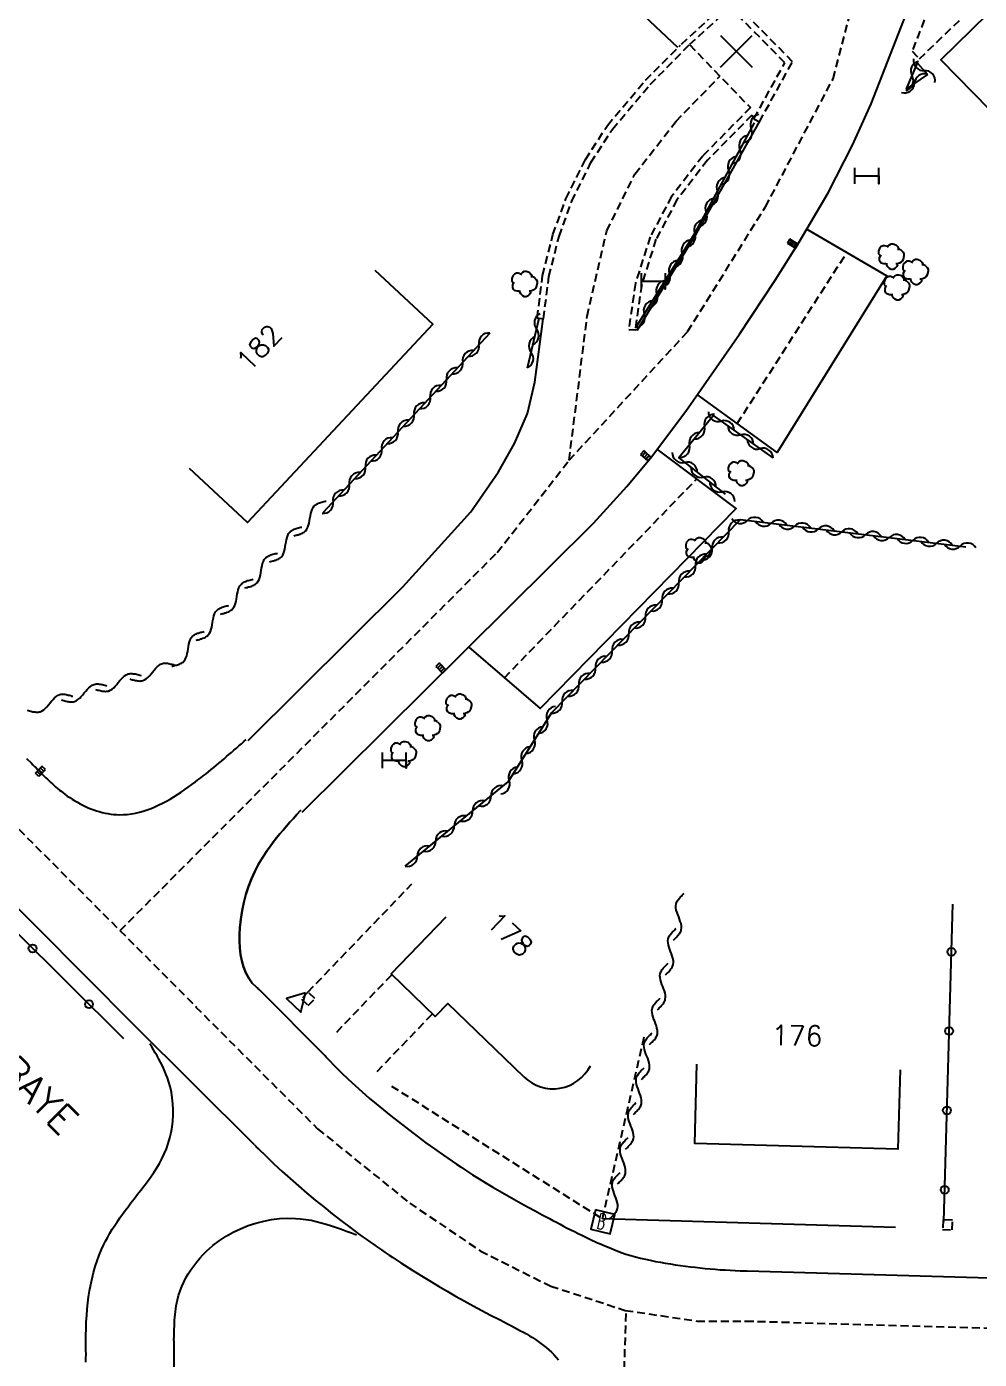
# Model space of a CAD drawing. Header units: millimetres. Extents: x 107999 to 109001, y 146999 to 148001.
# Drawn here: x 108225.8 to 108285.8, y 147384.5 to 147468.4 of the extents above; entities that cross this region are included whole.
import ezdxf
from ezdxf.enums import TextEntityAlignment as Align

# ---------------------------------------------------------------- set-up
doc = ezdxf.new("R2010")
doc.units = ezdxf.units.MM
doc.linetypes.add('DASHED', pattern=[0.75, 0.5, -0.25])
doc.layers.get('0').update_dxf_attribs({"linetype": 'CONTINUOUS'})
for name, color, linetype in [('W0001', 6, 'DASHED'), ('W0008', 7, 'CONTINUOUS'), ('W0100', 7, 'CONTINUOUS'), ('W0112', 1, 'DASHED'), ('W0300', 7, 'CONTINUOUS'), ('W0310', 3, 'CONTINUOUS'), ('W0322', 7, 'CONTINUOUS'), ('W0400', 7, 'CONTINUOUS'), ('W0471', 7, 'CONTINUOUS'), ('W0473', 7, 'CONTINUOUS'), ('W0989', 7, 'CONTINUOUS'), ('W0991', 7, 'CONTINUOUS'), ('W1474', 7, 'CONTINUOUS')]:
    doc.layers.add(name, color=color, linetype=linetype)
doc.styles.get("Standard").update_dxf_attribs({"font": 'romans.shx', "width": 0.85})

# ---------------------------------------------------------------- blocks, each defined once
blk = doc.blocks.new('t310o')
at = {"color": 0, "linetype": 'Continuous'}
for centre, start, end in [((-0.5, 0.375), 216.8699, 323.1304), ((0.5, -0.375), 36.8699, 143.1303)]:
    blk.add_arc(centre, 0.625, start, end, dxfattribs=at)
blk = doc.blocks.new('T400')
for p, q in [((-0.15, 0.3), (0.15, 0.3)), ((-0.15, -0.25), (-0.15, 0.3)), ((-0.15, 0.15), (0.15, 0.15)), ((-0.15, 0), (0.15, 0)), ((0.15, 0.3), (0.15, -0.25)), ((-0.15, -0.15), (0.15, -0.15)), ((-0.15, -0.25), (-0.15, -0.3)), ((-0.15, -0.3), (0.15, -0.3)), ((0.15, -0.3), (0.15, -0.25))]:
    blk.add_line(p, q)
blk = doc.blocks.new('T300')
for p, q in [((-0.8, 0.514), (-0.857, 0.343)), ((-0.857, 0.343), (-0.857, 0.171)), ((-0.857, 0.171), (-0.743, 0.057)), ((-0.686, 0.629), (-0.8, 0.514)), ((-0.8, -0.057), (-0.743, 0.057)), ((-0.743, 0.057), (-0.686, 0.114)), ((-0.571, 0.686), (-0.686, 0.629)), ((-0.457, 0.686), (-0.571, 0.686)), ((-0.286, 0.629), (-0.457, 0.686)), ((-0.286, 0.629), (-0.171, 0.743)), ((-0.229, 0.571), (-0.286, 0.629)), ((-0.171, 0.743), (-0.057, 0.8)), ((-0.057, 0.8), (0.057, 0.8)), ((0.057, 0.8), (0.229, 0.743)), ((0.229, 0.743), (0.343, 0.629)), ((0.343, 0.629), (0.4, 0.514)), ((0.457, 0.457), (0.343, 0.457)), ((0.4, 0.514), (0.4, 0.457)), ((0.571, 0.4), (0.457, 0.457)), ((0.571, 0.4), (0.686, 0.286)), ((0.686, 0.286), (0.743, 0.171)), ((0.743, 0.057), (0.686, -0.171)), ((0.743, 0.171), (0.743, 0.057)), ((-0.8, -0.171), (-0.8, -0.057)), ((-0.8, -0.229), (-0.8, -0.171)), ((-0.743, -0.343), (-0.8, -0.229)), ((-0.686, -0.4), (-0.743, -0.343)), ((-0.514, -0.457), (-0.686, -0.4)), ((-0.4, -0.457), (-0.514, -0.457)), ((-0.4, -0.457), (-0.343, -0.457)), ((-0.343, -0.457), (-0.343, -0.4)), ((-0.343, -0.514), (-0.343, -0.457)), ((-0.286, -0.629), (-0.343, -0.514)), ((-0.171, -0.743), (-0.286, -0.629)), ((-0.057, -0.8), (-0.171, -0.743)), ((0.057, -0.8), (-0.057, -0.8)), ((0.171, -0.743), (0.057, -0.8)), ((0.229, -0.686), (0.171, -0.743)), ((0.286, -0.457), (0.229, -0.457)), ((0.286, -0.629), (0.229, -0.686)), ((0.457, -0.4), (0.286, -0.457)), ((0.343, -0.514), (0.286, -0.629)), ((0.343, -0.514), (0.343, -0.457)), ((0.571, -0.343), (0.457, -0.4)), ((0.629, -0.286), (0.571, -0.343)), ((0.686, -0.171), (0.629, -0.286))]:
    blk.add_line(p, q)
blk = doc.blocks.new('t991o')
at = {"color": 0, "linetype": 'Continuous'}
for p, q in [((-1, 1), (1, -1)), ((-1, -1), (1, 1))]:
    blk.add_line(p, q, dxfattribs=at)
blk = doc.blocks.new('T1474')
at = {"color": 0, "linetype": 'Continuous', "flags": 128}
for points in [[(-0.75, -0.5), (-0.75, 0.5)], [(-0.75, 0), (0.75, 0)], [(0.75, 0), (0.749, -0.5), (0.75, 0.5)]]:
    blk.add_lwpolyline(points, dxfattribs=at)

msp = doc.modelspace()

# ---------------------------------------------------------------- linework, layer by layer
at = {"layer": 'W0001'}
for p, q in [((108270.566, 147443.441), (108277.476, 147454.22)), ((108255.897, 147427.434), (108268.011, 147439.958))]:
    msp.add_line(p, q, dxfattribs=at)
for points in [[(108231.679, 147411.518), (108255.438, 147435.32), (108259.972, 147441.132), (108267.438, 147449.227), (108272.337, 147457.079), (108276.604, 147465.156), (108278.537, 147472.514), (108281.024, 147476.122), (108287.05, 147490.563)], [(108259.972, 147441.132), (108261.107, 147450.2), (108262.342, 147455.576), (108264.108, 147459.14), (108266.706, 147462.472), (108269.473, 147465.317)], [(108207.102, 147425.812), (108214.086, 147424.266), (108220.562, 147421.438), (108225.297, 147417.891), (108236.492, 147406.688)], [(108236.436, 147406.719), (108244.123, 147399.031), (108249.928, 147394.344), (108254.373, 147391.344), (108258.811, 147389.125), (108263.506, 147387.594), (108268.03, 147386.922), (108271.1, 147386.922), (108366.365, 147384.172), (108424.123, 147382.516), (108457.256, 147379.547)]]:
    msp.add_lwpolyline(points, dxfattribs=at)
at = {"layer": 'W0001', "flags": 128}
msp.add_lwpolyline([(108262.85, 147362.906), (108263.561, 147387.594)], dxfattribs=at)
at = {"layer": 'W0008'}
for p, q in [((108263.932, 147449.357), (108263.932, 147449.357)), ((108264.273, 147449.341), (108264.273, 147449.341))]:
    msp.add_line(p, q, dxfattribs=at)
for points in [[(108266.818, 147467.123), (108262.617, 147471.088), (108265.43, 147474.327), (108259.071, 147480.746), (108256.277, 147483.995), (108254.898, 147486.59), (108253.942, 147489.355), (108253.441, 147492.413), (108253.639, 147495.427), (108255.405, 147498.926), (108257.13, 147500.714)], [(108243.155, 147418.975), (108258.764, 147434.438), (108261.497, 147437.17), (108263.603, 147439.482), (108265.159, 147441.352), (108267.318, 147444.219), (108270.695, 147449.069), (108272.951, 147452.466), (108274.494, 147454.899), (108276.283, 147457.971), (108277.834, 147460.962), (108278.996, 147463.575), (108283.298, 147474.615)], [(108263.932, 147449.357), (108264.273, 147449.341), (108268.009, 147455.446), (108271.965, 147462.447)], [(108274.953, 147455.688), (108279.998, 147452.751), (108273.088, 147441.62), (108268.044, 147445.262)], [(108239.749, 147423.473), (108249.499, 147433.148), (108253.774, 147437.876), (108255.517, 147440.39), (108256.535, 147442.186), (108257.348, 147444.068), (108257.819, 147446.038), (108258.325, 147450.042)], [(108253.65, 147429.362), (108258.144, 147425.507), (108270.5, 147438.081), (108265.522, 147441.834)], [(108225.781, 147422.344), (108226.086, 147422.047), (108226.086, 147422.047), (108226.188, 147421.953), (108226.289, 147421.844), (108226.391, 147421.75), (108226.492, 147421.641), (108226.594, 147421.547), (108226.695, 147421.438), (108226.797, 147421.344), (108226.898, 147421.234), (108227, 147421.141), (108227.102, 147421.047), (108227.203, 147420.938), (108227.312, 147420.844), (108227.414, 147420.75), (108227.523, 147420.656), (108227.633, 147420.547), (108227.742, 147420.453), (108227.852, 147420.359), (108227.969, 147420.281), (108228.086, 147420.188), (108228.203, 147420.094), (108228.203, 147420.094), (108228.352, 147419.984), (108228.508, 147419.891), (108228.664, 147419.781), (108228.828, 147419.688), (108228.992, 147419.594), (108229.156, 147419.5), (108229.32, 147419.406), (108229.492, 147419.328), (108229.664, 147419.25), (108229.844, 147419.188), (108230.016, 147419.109), (108230.188, 147419.062), (108230.367, 147419), (108230.547, 147418.953), (108230.727, 147418.906), (108230.906, 147418.875), (108231.086, 147418.844), (108231.266, 147418.828), (108231.445, 147418.812), (108231.625, 147418.797), (108231.883, 147418.812), (108232.133, 147418.828), (108232.391, 147418.859), (108232.641, 147418.906), (108232.891, 147418.969), (108233.141, 147419.031), (108233.383, 147419.109), (108233.633, 147419.203), (108233.875, 147419.312), (108234.117, 147419.422), (108234.359, 147419.531), (108234.594, 147419.656), (108234.828, 147419.797), (108235.062, 147419.938), (108235.297, 147420.078), (108235.523, 147420.234), (108235.75, 147420.391), (108235.977, 147420.547), (108236.195, 147420.703), (108236.414, 147420.859), (108236.414, 147420.859), (108236.586, 147421), (108236.758, 147421.125), (108236.922, 147421.25), (108237.094, 147421.391), (108237.258, 147421.516), (108237.422, 147421.656), (108237.586, 147421.781), (108237.75, 147421.922), (108237.906, 147422.062), (108238.07, 147422.188), (108238.227, 147422.328), (108238.383, 147422.469), (108238.539, 147422.594), (108238.695, 147422.734), (108238.852, 147422.875), (108239.008, 147423), (108239.164, 147423.141), (108239.32, 147423.281), (108239.477, 147423.422), (108239.625, 147423.547)], [(108240.461, 147407.781), (108240.445, 147407.797), (108240.422, 147407.812), (108240.406, 147407.828), (108240.383, 147407.844), (108240.367, 147407.859), (108240.344, 147407.875), (108240.328, 147407.891), (108240.305, 147407.906), (108240.289, 147407.922), (108240.273, 147407.938), (108240, 147408.203), (108239.781, 147408.516), (108239.594, 147408.859), (108239.453, 147409.219), (108239.344, 147409.609), (108239.266, 147410), (108239.219, 147410.422), (108239.203, 147410.844), (108239.203, 147411.266), (108239.219, 147411.688), (108239.281, 147412.234), (108239.359, 147412.766), (108239.469, 147413.281), (108239.609, 147413.781), (108239.773, 147414.281), (108239.961, 147414.766), (108240.172, 147415.234), (108240.406, 147415.688), (108240.664, 147416.125), (108240.945, 147416.547), (108240.945, 147416.547), (108241.133, 147416.812), (108241.328, 147417.078), (108241.523, 147417.344), (108241.734, 147417.594), (108241.945, 147417.844), (108242.156, 147418.094), (108242.375, 147418.344), (108242.594, 147418.578), (108242.82, 147418.828), (108243.039, 147419.078), (108243.039, 147419.078), (108243.039, 147419.078), (108242.82, 147418.828), (108242.594, 147418.578), (108242.375, 147418.344), (108242.156, 147418.094), (108241.945, 147417.844), (108241.734, 147417.594), (108241.523, 147417.344), (108241.328, 147417.078), (108241.133, 147416.812), (108240.945, 147416.547), (108240.945, 147416.547), (108240.664, 147416.125), (108240.406, 147415.688), (108240.172, 147415.234), (108239.961, 147414.766), (108239.773, 147414.281), (108239.609, 147413.781), (108239.469, 147413.281), (108239.359, 147412.766), (108239.281, 147412.234), (108239.219, 147411.688), (108239.203, 147411.266), (108239.203, 147410.844), (108239.219, 147410.422), (108239.266, 147410), (108239.344, 147409.609), (108239.453, 147409.219), (108239.594, 147408.859), (108239.781, 147408.516), (108240, 147408.203), (108240.273, 147407.938), (108240.289, 147407.922), (108240.305, 147407.906), (108240.328, 147407.891), (108240.344, 147407.875), (108240.367, 147407.859), (108240.383, 147407.844), (108240.406, 147407.828), (108240.422, 147407.812), (108240.445, 147407.797), (108240.461, 147407.781)], [(108223.367, 147414.781), (108232.531, 147405.594)], [(108240.467, 147407.781), (108244.553, 147403.656)], [(108240.147, 147398.016), (108232.53, 147405.594)], [(108229.514, 147384.328), (108229.522, 147384.578), (108229.53, 147384.844), (108229.522, 147385.094), (108229.522, 147385.344), (108229.522, 147385.609), (108229.522, 147385.844), (108229.522, 147386.109), (108229.53, 147386.359), (108229.537, 147386.625), (108229.545, 147386.875), (108229.576, 147387.281), (108229.6, 147387.672), (108229.647, 147388.063), (108229.694, 147388.453), (108229.756, 147388.828), (108229.826, 147389.219), (108229.912, 147389.609), (108230.006, 147389.984), (108230.115, 147390.359), (108230.233, 147390.719), (108230.365, 147391.078), (108230.514, 147391.438), (108230.631, 147391.703), (108230.764, 147391.953), (108230.897, 147392.203), (108231.037, 147392.453), (108231.186, 147392.703), (108231.342, 147392.938), (108231.506, 147393.188), (108231.67, 147393.422), (108231.834, 147393.656), (108232.006, 147393.891), (108232.178, 147394.125), (108232.358, 147394.359), (108232.569, 147394.625), (108232.78, 147394.906), (108232.99, 147395.172), (108233.201, 147395.438), (108233.405, 147395.719), (108233.608, 147396), (108233.795, 147396.281), (108233.983, 147396.563), (108234.155, 147396.844), (108234.311, 147397.141), (108234.459, 147397.453), (108234.592, 147397.766), (108234.709, 147398.109), (108234.811, 147398.453), (108234.889, 147398.797), (108234.951, 147399.156), (108234.998, 147399.516), (108235.022, 147399.891), (108235.022, 147400.25), (108235.006, 147400.609), (108234.967, 147400.984), (108234.912, 147401.328), (108234.834, 147401.688), (108234.733, 147402.031), (108234.662, 147402.234), (108234.584, 147402.438), (108234.498, 147402.641), (108234.412, 147402.844), (108234.319, 147403.031), (108234.217, 147403.234), (108234.115, 147403.422), (108234.006, 147403.625), (108233.897, 147403.812), (108233.787, 147404), (108233.67, 147404.188), (108233.561, 147404.375)], [(108244.553, 147403.656), (108244.576, 147403.641), (108244.592, 147403.609), (108244.615, 147403.594), (108244.631, 147403.563), (108244.655, 147403.547), (108244.678, 147403.516), (108244.701, 147403.5), (108244.717, 147403.484), (108244.74, 147403.453), (108244.764, 147403.438), (108244.78, 147403.406), (108244.803, 147403.391), (108245.217, 147402.969), (108245.631, 147402.563), (108246.053, 147402.156), (108246.483, 147401.75), (108246.928, 147401.359), (108247.373, 147400.969), (108247.819, 147400.594), (108248.272, 147400.219), (108248.733, 147399.844), (108249.194, 147399.484), (108249.662, 147399.125), (108250.131, 147398.766), (108250.405, 147398.563), (108250.67, 147398.359), (108250.944, 147398.156), (108251.217, 147397.953), (108251.49, 147397.766), (108251.772, 147397.563), (108252.045, 147397.375), (108252.319, 147397.172), (108252.6, 147396.984), (108252.881, 147396.797), (108253.162, 147396.609), (108253.444, 147396.422), (108253.873, 147396.141), (108254.303, 147395.875), (108254.733, 147395.609), (108255.17, 147395.344), (108255.608, 147395.094), (108256.045, 147394.844), (108256.49, 147394.594), (108256.936, 147394.344), (108257.381, 147394.094), (108257.826, 147393.859), (108258.28, 147393.609), (108258.725, 147393.375), (108258.951, 147393.25), (108259.178, 147393.141), (108259.405, 147393.016), (108259.623, 147392.906), (108259.85, 147392.781), (108260.076, 147392.672), (108260.311, 147392.563), (108260.537, 147392.438), (108260.764, 147392.328), (108260.99, 147392.219), (108261.225, 147392.109), (108261.451, 147392), (108261.6, 147391.938), (108261.748, 147391.859), (108261.889, 147391.797), (108262.037, 147391.734), (108262.186, 147391.672), (108262.334, 147391.609), (108262.483, 147391.547), (108262.639, 147391.484), (108262.787, 147391.422), (108262.936, 147391.359), (108263.092, 147391.297), (108263.24, 147391.25), (108263.545, 147391.141), (108263.85, 147391.047), (108264.155, 147390.969), (108264.467, 147390.891), (108264.772, 147390.813), (108265.084, 147390.75), (108265.405, 147390.672), (108265.717, 147390.625), (108266.03, 147390.563), (108266.35, 147390.516), (108266.662, 147390.469), (108266.983, 147390.422), (108267.295, 147390.375), (108267.608, 147390.344), (108267.92, 147390.313), (108268.233, 147390.266), (108268.545, 147390.234), (108268.858, 147390.219), (108269.17, 147390.188), (108269.483, 147390.156), (108269.803, 147390.141), (108270.115, 147390.125), (108270.428, 147390.109), (108270.74, 147390.094), (108270.78, 147390.094), (108270.819, 147390.094), (108270.85, 147390.094), (108270.889, 147390.094), (108270.928, 147390.094), (108270.967, 147390.078), (108271.006, 147390.078), (108271.045, 147390.078), (108271.076, 147390.078), (108271.115, 147390.078), (108271.155, 147390.078), (108271.194, 147390.078)], [(108240.147, 147398.016), (108240.162, 147398), (108240.186, 147397.969), (108240.201, 147397.953), (108240.225, 147397.938), (108240.24, 147397.922), (108240.264, 147397.891), (108240.28, 147397.875), (108240.303, 147397.859), (108240.319, 147397.844), (108240.342, 147397.813), (108240.358, 147397.797), (108240.381, 147397.781), (108240.873, 147397.297), (108241.373, 147396.828), (108241.881, 147396.344), (108242.397, 147395.891), (108242.912, 147395.438), (108243.436, 147394.984), (108243.967, 147394.531), (108244.506, 147394.109), (108245.045, 147393.672), (108245.592, 147393.25), (108246.147, 147392.828), (108246.701, 147392.422), (108246.936, 147392.25), (108247.178, 147392.078), (108247.412, 147391.906), (108247.655, 147391.734), (108247.897, 147391.578), (108248.139, 147391.406), (108248.381, 147391.25), (108248.623, 147391.078), (108248.865, 147390.922), (108249.108, 147390.75), (108249.358, 147390.594), (108249.6, 147390.438), (108250.131, 147390.109), (108250.662, 147389.766), (108251.194, 147389.453), (108251.733, 147389.125), (108252.28, 147388.813), (108252.819, 147388.5), (108253.365, 147388.203), (108253.92, 147387.891), (108254.467, 147387.594), (108255.022, 147387.297), (108255.584, 147387.016), (108256.139, 147386.719), (108256.334, 147386.625), (108256.522, 147386.516), (108256.717, 147386.422), (108256.905, 147386.313), (108257.1, 147386.219), (108257.287, 147386.109), (108257.475, 147386), (108257.655, 147385.891), (108257.842, 147385.766), (108258.022, 147385.641), (108258.194, 147385.516), (108258.365, 147385.391), (108258.53, 147385.25), (108258.694, 147385.109), (108258.85, 147384.969), (108259.006, 147384.813), (108259.147, 147384.656), (108259.295, 147384.484)], [(108235.069, 147385.703), (108235.069, 147385.734), (108235.069, 147385.75), (108235.069, 147385.781), (108235.076, 147385.813), (108235.069, 147385.828), (108235.069, 147385.859), (108235.076, 147385.891), (108235.076, 147385.906), (108235.076, 147385.938), (108235.076, 147385.969), (108235.076, 147385.984), (108235.076, 147386.016), (108235.092, 147386.219), (108235.092, 147386.406), (108235.1, 147386.594), (108235.108, 147386.781), (108235.115, 147386.969), (108235.131, 147387.156), (108235.147, 147387.344), (108235.162, 147387.516), (108235.194, 147387.703), (108235.217, 147387.891), (108235.256, 147388.078), (108235.287, 147388.25), (108235.365, 147388.531), (108235.459, 147388.828), (108235.569, 147389.094), (108235.686, 147389.375), (108235.826, 147389.641), (108235.975, 147389.906), (108236.139, 147390.156), (108236.319, 147390.406), (108236.506, 147390.656), (108236.701, 147390.891), (108236.912, 147391.109), (108237.131, 147391.328), (108237.514, 147391.672), (108237.928, 147391.984), (108238.358, 147392.266), (108238.803, 147392.516), (108239.272, 147392.734), (108239.748, 147392.938), (108240.233, 147393.094), (108240.725, 147393.219), (108241.225, 147393.313), (108241.725, 147393.375), (108242.225, 147393.406), (108242.725, 147393.391), (108243.053, 147393.359), (108243.381, 147393.313), (108243.709, 147393.266), (108244.03, 147393.188), (108244.35, 147393.109), (108244.67, 147393.016), (108244.99, 147392.922), (108245.303, 147392.813), (108245.623, 147392.703), (108245.936, 147392.578), (108246.256, 147392.469), (108246.569, 147392.344)], [(108280.53, 147392.813), (108262.076, 147393.359)], [(108271.194, 147390.078), (108366.459, 147387.328), (108416.561, 147385.891)], [(108235.069, 147385.703), (108235.037, 147378.906)]]:
    msp.add_lwpolyline(points, dxfattribs=at)
at = {"layer": 'W0100'}
for points in [[(108298.543, 147474.184), (108295.045, 147477.756), (108283.388, 147466.341), (108295.605, 147453.881), (108299.175, 147457.382)], [(108247.733, 147453.108), (108251.387, 147449.695), (108239.714, 147437.201), (108236.06, 147440.614)], [(108257.123, 147402.297), (108252.319, 147406.922), (108251.53, 147406.094), (108248.748, 147408.781), (108252.217, 147412.375)], [(108280.826, 147402.75), (108280.686, 147397.75), (108267.881, 147398.109), (108268.022, 147403.109)]]:
    msp.add_lwpolyline(points, dxfattribs=at)
msp.add_arc((108258.961, 147404.172), 2.624, 225.6031, 333.4349, dxfattribs=at)
at = {"layer": 'W0112'}
for p, q in [((108271.483, 147462.857), (108271.615, 147462.639)), ((108271.615, 147462.639), (108271.965, 147462.446)), ((108257.957, 147450.089), (108258.354, 147450.038))]:
    msp.add_line(p, q, dxfattribs=at)
for points in [[(108289.229, 147473.321), (108287.075, 147475.524), (108283.713, 147472.348), (108281.581, 147466.896), (108282.04, 147466.403), (108289.229, 147473.321)], [(108271.965, 147462.446), (108274.051, 147466.227), (108270.146, 147470.188), (108266.988, 147467.266)], [(108271.615, 147462.639), (108273.557, 147466.159), (108270.133, 147469.631), (108267.556, 147467.302)], [(108257.957, 147450.089), (108258.302, 147452.769), (108258.95, 147455.346), (108259.77, 147457.599), (108260.999, 147460.071), (108262.381, 147462.215), (108264.781, 147465.063), (108266.988, 147467.266)], [(108258.354, 147450.038), (108258.696, 147452.694), (108259.333, 147455.229), (108260.138, 147457.441), (108261.347, 147459.873), (108262.703, 147461.977), (108265.077, 147464.793), (108267.556, 147467.302), (108271.39, 147463.332), (108268.385, 147460.287), (108266.43, 147457.74), (108265.072, 147455.198), (108264.15, 147452.278), (108263.724, 147449.367), (108264.126, 147449.348)], [(108271.483, 147462.857), (108268.687, 147460.024), (108266.767, 147457.523), (108265.442, 147455.042), (108264.541, 147452.188), (108264.126, 147449.348)], [(108243.514, 147407.641), (108250.061, 147414.453)], [(108245.326, 147405.125), (108248.795, 147408.734)], [(108243.951, 147407.234), (108243.514, 147407.641), (108243.1, 147407.203), (108243.537, 147406.797), (108243.951, 147407.234)], [(108247.873, 147402.641), (108251.358, 147406.266)], [(108248.78, 147401.719), (108262.076, 147393.359), (108264.694, 147404.812)], [(108284.131, 147393.266), (108283.53, 147393.297), (108283.506, 147392.688), (108284.108, 147392.672), (108284.131, 147393.266)]]:
    msp.add_lwpolyline(points, dxfattribs=at)
at = {"layer": 'W0310'}
for p, q in [((108257.339, 147446.956), (108258.086, 147450.072)), ((108254.967, 147449.142), (108244.446, 147437.817))]:
    msp.add_line(p, q, dxfattribs=at)
for points in [[(108282.558, 147465.427), (108281.226, 147464.516), (108281.926, 147466.128), (108282.558, 147465.427)], [(108264.174, 147449.479), (108267.907, 147455.441), (108271.644, 147462.379)], [(108272.82, 147441.281), (108269.067, 147443.943), (108266.893, 147441.281), (108269.796, 147438.999)], [(108242.617, 147436.375), (108242.688, 147436.391), (108242.766, 147436.406), (108242.836, 147436.438), (108242.906, 147436.438), (108242.977, 147436.469), (108243.039, 147436.484), (108243.109, 147436.516), (108243.164, 147436.547), (108243.227, 147436.578), (108243.281, 147436.609), (108243.328, 147436.641), (108243.375, 147436.688), (108243.453, 147436.781), (108243.508, 147436.906), (108243.555, 147437.031), (108243.594, 147437.172), (108243.617, 147437.312), (108243.641, 147437.469), (108243.672, 147437.625), (108243.695, 147437.766), (108243.734, 147437.906), (108243.781, 147438.031), (108243.836, 147438.156), (108243.914, 147438.25), (108243.961, 147438.297), (108244.008, 147438.328), (108244.062, 147438.359), (108244.125, 147438.391), (108244.18, 147438.422), (108244.25, 147438.453), (108244.312, 147438.469), (108244.383, 147438.5), (108244.453, 147438.516), (108244.523, 147438.531), (108244.602, 147438.547), (108244.672, 147438.562)], [(108249.629, 147415.567), (108256.139, 147420.878), (108258.876, 147425.248), (108270.768, 147437.398), (108284.97, 147435.682)], [(108241.086, 147434.734), (108241.156, 147434.75), (108241.234, 147434.766), (108241.305, 147434.797), (108241.375, 147434.797), (108241.445, 147434.828), (108241.508, 147434.844), (108241.578, 147434.875), (108241.641, 147434.906), (108241.695, 147434.938), (108241.75, 147434.969), (108241.797, 147435), (108241.844, 147435.047), (108241.922, 147435.156), (108241.977, 147435.266), (108242.023, 147435.391), (108242.055, 147435.531), (108242.086, 147435.672), (108242.109, 147435.828), (108242.133, 147435.984), (108242.164, 147436.125), (108242.195, 147436.266), (108242.242, 147436.391), (108242.297, 147436.516), (108242.375, 147436.609), (108242.422, 147436.656), (108242.469, 147436.688), (108242.523, 147436.719), (108242.578, 147436.75), (108242.641, 147436.781), (108242.711, 147436.812), (108242.773, 147436.828), (108242.844, 147436.859), (108242.914, 147436.875), (108242.984, 147436.891), (108243.062, 147436.906), (108243.133, 147436.922)], [(108239.547, 147433.094), (108239.617, 147433.109), (108239.695, 147433.125), (108239.766, 147433.156), (108239.836, 147433.156), (108239.906, 147433.188), (108239.969, 147433.203), (108240.039, 147433.234), (108240.102, 147433.266), (108240.156, 147433.297), (108240.211, 147433.328), (108240.258, 147433.359), (108240.305, 147433.406), (108240.383, 147433.516), (108240.438, 147433.625), (108240.484, 147433.75), (108240.516, 147433.891), (108240.547, 147434.031), (108240.57, 147434.188), (108240.594, 147434.344), (108240.625, 147434.484), (108240.656, 147434.625), (108240.703, 147434.75), (108240.758, 147434.875), (108240.836, 147434.969), (108240.883, 147435.016), (108240.93, 147435.047), (108240.984, 147435.078), (108241.039, 147435.109), (108241.102, 147435.141), (108241.172, 147435.172), (108241.234, 147435.188), (108241.305, 147435.219), (108241.375, 147435.234), (108241.445, 147435.25), (108241.523, 147435.266), (108241.594, 147435.281)], [(108238.008, 147431.438), (108238.086, 147431.453), (108238.148, 147431.469), (108238.227, 147431.484), (108238.297, 147431.516), (108238.367, 147431.531), (108238.43, 147431.562), (108238.5, 147431.578), (108238.555, 147431.609), (108238.617, 147431.641), (108238.672, 147431.688), (108238.719, 147431.719), (108238.766, 147431.766), (108238.844, 147431.875), (108238.906, 147431.984), (108238.945, 147432.109), (108238.984, 147432.25), (108239.008, 147432.391), (108239.039, 147432.547), (108239.062, 147432.688), (108239.094, 147432.844), (108239.117, 147432.969), (108239.164, 147433.094), (108239.219, 147433.219), (108239.297, 147433.312), (108239.344, 147433.359), (108239.391, 147433.391), (108239.445, 147433.438), (108239.508, 147433.469), (108239.57, 147433.5), (108239.633, 147433.516), (108239.703, 147433.547), (108239.773, 147433.562), (108239.844, 147433.578), (108239.914, 147433.609), (108239.992, 147433.625), (108240.062, 147433.641)], [(108236.477, 147429.797), (108236.555, 147429.812), (108236.617, 147429.828), (108236.695, 147429.844), (108236.766, 147429.875), (108236.836, 147429.891), (108236.898, 147429.922), (108236.969, 147429.938), (108237.031, 147429.969), (108237.086, 147430), (108237.141, 147430.047), (108237.188, 147430.078), (108237.234, 147430.125), (108237.312, 147430.234), (108237.375, 147430.344), (108237.414, 147430.484), (108237.453, 147430.609), (108237.477, 147430.766), (108237.5, 147430.906), (108237.523, 147431.047), (108237.562, 147431.203), (108237.586, 147431.328), (108237.633, 147431.453), (108237.688, 147431.578), (108237.766, 147431.672), (108237.812, 147431.719), (108237.859, 147431.75), (108237.914, 147431.781), (108237.977, 147431.812), (108238.031, 147431.844), (108238.102, 147431.875), (108238.164, 147431.891), (108238.234, 147431.922), (108238.305, 147431.938), (108238.375, 147431.953), (108238.453, 147431.969), (108238.523, 147431.984)], [(108234.938, 147428.156), (108235.008, 147428.172), (108235.086, 147428.188), (108235.156, 147428.219), (108235.227, 147428.219), (108235.297, 147428.25), (108235.359, 147428.266), (108235.43, 147428.297), (108235.492, 147428.328), (108235.547, 147428.359), (108235.602, 147428.391), (108235.648, 147428.422), (108235.695, 147428.469), (108235.773, 147428.578), (108235.828, 147428.688), (108235.875, 147428.812), (108235.906, 147428.953), (108235.938, 147429.094), (108235.961, 147429.25), (108235.984, 147429.406), (108236.016, 147429.547), (108236.047, 147429.688), (108236.094, 147429.812), (108236.148, 147429.938), (108236.227, 147430.031), (108236.273, 147430.078), (108236.32, 147430.109), (108236.375, 147430.141), (108236.43, 147430.172), (108236.492, 147430.203), (108236.562, 147430.234), (108236.625, 147430.25), (108236.695, 147430.281), (108236.766, 147430.297), (108236.836, 147430.312), (108236.914, 147430.328), (108236.984, 147430.344)], [(108232.289, 147427.359), (108232.359, 147427.328), (108232.438, 147427.312), (108232.5, 147427.297), (108232.578, 147427.281), (108232.641, 147427.266), (108232.711, 147427.25), (108232.781, 147427.234), (108232.852, 147427.234), (108232.914, 147427.219), (108232.977, 147427.234), (108233.039, 147427.234), (108233.102, 147427.25), (108233.219, 147427.297), (108233.328, 147427.375), (108233.43, 147427.453), (108233.531, 147427.562), (108233.625, 147427.672), (108233.719, 147427.781), (108233.82, 147427.906), (108233.914, 147428.016), (108234.016, 147428.125), (108234.117, 147428.203), (108234.227, 147428.281), (108234.344, 147428.328), (108234.406, 147428.344), (108234.469, 147428.344), (108234.531, 147428.359), (108234.594, 147428.344), (108234.664, 147428.344), (108234.734, 147428.328), (108234.805, 147428.312), (108234.875, 147428.297), (108234.945, 147428.281), (108235.016, 147428.266), (108235.086, 147428.234), (108235.156, 147428.219)], [(108230.133, 147426.703), (108230.203, 147426.672), (108230.281, 147426.656), (108230.344, 147426.641), (108230.422, 147426.625), (108230.484, 147426.609), (108230.555, 147426.594), (108230.625, 147426.578), (108230.695, 147426.578), (108230.758, 147426.562), (108230.82, 147426.578), (108230.883, 147426.578), (108230.945, 147426.594), (108231.062, 147426.641), (108231.172, 147426.719), (108231.273, 147426.797), (108231.375, 147426.906), (108231.469, 147427.016), (108231.562, 147427.125), (108231.664, 147427.25), (108231.758, 147427.359), (108231.859, 147427.453), (108231.961, 147427.547), (108232.07, 147427.625), (108232.188, 147427.672), (108232.25, 147427.688), (108232.312, 147427.703), (108232.375, 147427.703), (108232.438, 147427.703), (108232.508, 147427.688), (108232.578, 147427.688), (108232.648, 147427.672), (108232.711, 147427.656), (108232.789, 147427.641), (108232.859, 147427.625), (108232.93, 147427.594), (108233, 147427.578)], [(108225.828, 147425.391), (108225.898, 147425.375), (108225.977, 147425.359), (108226.047, 147425.328), (108226.117, 147425.312), (108226.18, 147425.297), (108226.25, 147425.281), (108226.32, 147425.281), (108226.391, 147425.266), (108226.453, 147425.266), (108226.516, 147425.266), (108226.578, 147425.281), (108226.641, 147425.297), (108226.758, 147425.344), (108226.867, 147425.422), (108226.969, 147425.516), (108227.07, 147425.609), (108227.164, 147425.719), (108227.266, 147425.844), (108227.359, 147425.953), (108227.453, 147426.062), (108227.555, 147426.172), (108227.656, 147426.25), (108227.766, 147426.328), (108227.883, 147426.375), (108227.945, 147426.391), (108228.008, 147426.391), (108228.07, 147426.406), (108228.133, 147426.391), (108228.203, 147426.391), (108228.273, 147426.375), (108228.344, 147426.359), (108228.406, 147426.344), (108228.484, 147426.328), (108228.555, 147426.312), (108228.625, 147426.281), (108228.695, 147426.266)], [(108227.977, 147426.047), (108228.047, 147426.016), (108228.125, 147426), (108228.195, 147425.984), (108228.258, 147425.953), (108228.336, 147425.938), (108228.406, 147425.938), (108228.477, 147425.922), (108228.539, 147425.906), (108228.609, 147425.906), (108228.672, 147425.922), (108228.734, 147425.922), (108228.797, 147425.938), (108228.914, 147425.984), (108229.023, 147426.062), (108229.133, 147426.156), (108229.227, 147426.25), (108229.328, 147426.359), (108229.422, 147426.484), (108229.516, 147426.594), (108229.609, 147426.703), (108229.711, 147426.797), (108229.812, 147426.891), (108229.922, 147426.969), (108230.039, 147427.016), (108230.102, 147427.031), (108230.164, 147427.047), (108230.227, 147427.047), (108230.289, 147427.047), (108230.359, 147427.031), (108230.43, 147427.031), (108230.5, 147427.016), (108230.562, 147427), (108230.641, 147426.984), (108230.711, 147426.969), (108230.781, 147426.938), (108230.852, 147426.922)], [(108266.537, 147410.906), (108266.592, 147410.953), (108266.647, 147411.016), (108266.701, 147411.062), (108266.756, 147411.125), (108266.803, 147411.172), (108266.85, 147411.219), (108266.889, 147411.281), (108266.936, 147411.328), (108266.967, 147411.391), (108266.998, 147411.438), (108267.022, 147411.5), (108267.037, 147411.562), (108267.053, 147411.688), (108267.045, 147411.812), (108267.022, 147411.953), (108266.975, 147412.094), (108266.928, 147412.234), (108266.873, 147412.375), (108266.819, 147412.516), (108266.772, 147412.656), (108266.725, 147412.797), (108266.701, 147412.938), (108266.694, 147413.062), (108266.709, 147413.188), (108266.725, 147413.25), (108266.748, 147413.312), (108266.78, 147413.359), (108266.811, 147413.422), (108266.858, 147413.469), (108266.897, 147413.531), (108266.944, 147413.578), (108266.99, 147413.641), (108267.045, 147413.688), (108267.1, 147413.734), (108267.155, 147413.797), (108267.209, 147413.844)], [(108266.037, 147408.719), (108266.092, 147408.766), (108266.147, 147408.828), (108266.201, 147408.875), (108266.248, 147408.922), (108266.295, 147408.984), (108266.342, 147409.031), (108266.389, 147409.094), (108266.428, 147409.141), (108266.459, 147409.203), (108266.49, 147409.25), (108266.514, 147409.312), (108266.53, 147409.375), (108266.545, 147409.5), (108266.537, 147409.625), (108266.514, 147409.766), (108266.467, 147409.906), (108266.42, 147410.047), (108266.365, 147410.188), (108266.319, 147410.328), (108266.264, 147410.453), (108266.225, 147410.594), (108266.201, 147410.734), (108266.194, 147410.859), (108266.209, 147410.984), (108266.225, 147411.047), (108266.248, 147411.109), (108266.28, 147411.156), (108266.311, 147411.219), (108266.358, 147411.266), (108266.397, 147411.328), (108266.444, 147411.375), (108266.49, 147411.438), (108266.545, 147411.484), (108266.6, 147411.531), (108266.655, 147411.594), (108266.709, 147411.641)], [(108265.537, 147406.531), (108265.592, 147406.578), (108265.647, 147406.641), (108265.701, 147406.688), (108265.748, 147406.734), (108265.795, 147406.797), (108265.842, 147406.844), (108265.889, 147406.906), (108265.928, 147406.953), (108265.959, 147407.016), (108265.99, 147407.062), (108266.014, 147407.125), (108266.03, 147407.188), (108266.045, 147407.312), (108266.037, 147407.438), (108266.014, 147407.578), (108265.975, 147407.719), (108265.92, 147407.859), (108265.865, 147407.984), (108265.819, 147408.125), (108265.764, 147408.266), (108265.725, 147408.406), (108265.701, 147408.547), (108265.694, 147408.672), (108265.709, 147408.797), (108265.725, 147408.859), (108265.748, 147408.922), (108265.78, 147408.969), (108265.811, 147409.031), (108265.85, 147409.078), (108265.897, 147409.141), (108265.944, 147409.188), (108265.99, 147409.25), (108266.037, 147409.297), (108266.092, 147409.344), (108266.147, 147409.406), (108266.201, 147409.453)], [(108265.03, 147404.328), (108265.084, 147404.375), (108265.139, 147404.438), (108265.194, 147404.484), (108265.248, 147404.547), (108265.295, 147404.594), (108265.342, 147404.641), (108265.389, 147404.703), (108265.428, 147404.75), (108265.459, 147404.812), (108265.49, 147404.859), (108265.514, 147404.922), (108265.53, 147404.984), (108265.537, 147405.109), (108265.537, 147405.234), (108265.506, 147405.375), (108265.467, 147405.516), (108265.42, 147405.656), (108265.365, 147405.797), (108265.311, 147405.922), (108265.264, 147406.062), (108265.225, 147406.203), (108265.194, 147406.344), (108265.186, 147406.469), (108265.201, 147406.594), (108265.217, 147406.656), (108265.24, 147406.719), (108265.272, 147406.766), (108265.303, 147406.828), (108265.342, 147406.875), (108265.389, 147406.938), (108265.436, 147406.984), (108265.483, 147407.047), (108265.537, 147407.094), (108265.592, 147407.141), (108265.647, 147407.203), (108265.701, 147407.25)], [(108264.53, 147402.141), (108264.584, 147402.188), (108264.639, 147402.25), (108264.694, 147402.297), (108264.748, 147402.359), (108264.795, 147402.406), (108264.842, 147402.453), (108264.889, 147402.516), (108264.928, 147402.563), (108264.959, 147402.625), (108264.99, 147402.672), (108265.014, 147402.734), (108265.03, 147402.797), (108265.037, 147402.922), (108265.037, 147403.047), (108265.006, 147403.188), (108264.967, 147403.328), (108264.92, 147403.469), (108264.865, 147403.609), (108264.811, 147403.734), (108264.764, 147403.875), (108264.725, 147404.016), (108264.694, 147404.156), (108264.686, 147404.281), (108264.701, 147404.406), (108264.717, 147404.469), (108264.74, 147404.531), (108264.772, 147404.578), (108264.803, 147404.641), (108264.842, 147404.688), (108264.889, 147404.75), (108264.936, 147404.797), (108264.983, 147404.859), (108265.037, 147404.906), (108265.092, 147404.953), (108265.147, 147405.016), (108265.201, 147405.062)], [(108264.03, 147399.938), (108264.084, 147399.984), (108264.139, 147400.047), (108264.194, 147400.094), (108264.24, 147400.141), (108264.287, 147400.203), (108264.334, 147400.25), (108264.381, 147400.313), (108264.42, 147400.359), (108264.451, 147400.422), (108264.483, 147400.469), (108264.506, 147400.531), (108264.522, 147400.594), (108264.53, 147400.719), (108264.53, 147400.844), (108264.506, 147400.984), (108264.467, 147401.125), (108264.412, 147401.266), (108264.358, 147401.406), (108264.311, 147401.547), (108264.256, 147401.688), (108264.217, 147401.828), (108264.194, 147401.969), (108264.186, 147402.094), (108264.201, 147402.219), (108264.217, 147402.281), (108264.24, 147402.344), (108264.272, 147402.391), (108264.311, 147402.453), (108264.35, 147402.5), (108264.389, 147402.563), (108264.436, 147402.609), (108264.483, 147402.672), (108264.537, 147402.719), (108264.592, 147402.766), (108264.647, 147402.828), (108264.701, 147402.875)], [(108263.53, 147397.75), (108263.584, 147397.797), (108263.639, 147397.859), (108263.694, 147397.906), (108263.74, 147397.953), (108263.787, 147398.016), (108263.834, 147398.063), (108263.881, 147398.125), (108263.92, 147398.172), (108263.951, 147398.234), (108263.983, 147398.281), (108264.006, 147398.344), (108264.022, 147398.406), (108264.037, 147398.531), (108264.03, 147398.656), (108264.006, 147398.797), (108263.967, 147398.938), (108263.912, 147399.078), (108263.865, 147399.203), (108263.811, 147399.344), (108263.756, 147399.484), (108263.717, 147399.625), (108263.694, 147399.766), (108263.686, 147399.891), (108263.701, 147400.016), (108263.717, 147400.078), (108263.74, 147400.141), (108263.772, 147400.188), (108263.803, 147400.25), (108263.842, 147400.297), (108263.889, 147400.359), (108263.936, 147400.406), (108263.983, 147400.469), (108264.03, 147400.516), (108264.084, 147400.563), (108264.139, 147400.625), (108264.194, 147400.672)], [(108263.022, 147395.563), (108263.076, 147395.609), (108263.131, 147395.672), (108263.186, 147395.719), (108263.24, 147395.781), (108263.287, 147395.828), (108263.334, 147395.875), (108263.381, 147395.938), (108263.42, 147395.984), (108263.451, 147396.047), (108263.483, 147396.094), (108263.506, 147396.156), (108263.522, 147396.219), (108263.53, 147396.344), (108263.53, 147396.469), (108263.498, 147396.609), (108263.459, 147396.75), (108263.412, 147396.891), (108263.358, 147397.031), (108263.303, 147397.156), (108263.256, 147397.297), (108263.217, 147397.438), (108263.186, 147397.578), (108263.178, 147397.703), (108263.194, 147397.828), (108263.209, 147397.891), (108263.233, 147397.953), (108263.264, 147398), (108263.295, 147398.063), (108263.334, 147398.109), (108263.381, 147398.172), (108263.428, 147398.219), (108263.475, 147398.281), (108263.53, 147398.328), (108263.584, 147398.375), (108263.639, 147398.438), (108263.694, 147398.484)], [(108262.522, 147393.359), (108262.576, 147393.406), (108262.631, 147393.469), (108262.686, 147393.516), (108262.74, 147393.578), (108262.787, 147393.625), (108262.834, 147393.672), (108262.881, 147393.734), (108262.92, 147393.781), (108262.951, 147393.844), (108262.983, 147393.891), (108263.006, 147393.953), (108263.022, 147394.016), (108263.03, 147394.141), (108263.03, 147394.266), (108262.998, 147394.406), (108262.959, 147394.547), (108262.912, 147394.688), (108262.858, 147394.828), (108262.803, 147394.953), (108262.756, 147395.094), (108262.717, 147395.234), (108262.686, 147395.375), (108262.678, 147395.5), (108262.694, 147395.625), (108262.709, 147395.688), (108262.733, 147395.75), (108262.764, 147395.797), (108262.795, 147395.859), (108262.834, 147395.906), (108262.881, 147395.969), (108262.928, 147396.016), (108262.975, 147396.078), (108263.03, 147396.125), (108263.084, 147396.172), (108263.139, 147396.234), (108263.194, 147396.281)]]:
    msp.add_lwpolyline(points, dxfattribs=at)
at = {"layer": 'W0322'}
for points in [[(108221.516, 147415), (108231.898, 147404.719)], [(108283.576, 147393.188), (108284.139, 147413.172)]]:
    msp.add_lwpolyline(points, dxfattribs=at)
for centre in [(108226.164, 147410.391), (108284.055, 147410.172), (108229.719, 147406.875), (108283.914, 147405.188), (108283.773, 147400.188), (108283.633, 147395.188)]:
    msp.add_circle(centre, 0.25, dxfattribs=at)
at = {"layer": 'W0471'}
msp.add_lwpolyline([(108261.623, 147393.922), (108261.342, 147392.703), (108262.561, 147392.422), (108262.842, 147393.641), (108261.623, 147393.922)], dxfattribs=at)
at = {"layer": 'W0473'}
msp.add_lwpolyline([(108243.365, 147407.594), (108242.162, 147407.234), (108243.069, 147406.375), (108243.365, 147407.594)], dxfattribs=at)

# ---------------------------------------------------------------- block references
at = {"layer": 'W0300'}
for p in [(108280.323, 147453.95), (108281.848, 147452.982), (108257.215, 147452.228), (108280.677, 147452.012), (108270.856, 147440.318), (108268.171, 147435.458), (108253.069, 147425.621), (108251.111, 147424.255), (108249.589, 147422.628)]:
    msp.add_blockref('T300', p, dxfattribs=at)
at = {"layer": 'W0310'}
for p, rotation in [((108282.347, 147465.661), 312.0369101689424), ((108281.579, 147465.329), 66.52751918295046), ((108281.733, 147464.862), 214.3694624051425), ((108271.447, 147462.014), 61.69190767960828), ((108270.736, 147460.693), 61.69190767960828), ((108270.025, 147459.373), 61.69190767960828), ((108269.313, 147458.052), 61.69190767960828), ((108268.602, 147456.731), 61.69190767960828), ((108267.889, 147455.412), 57.94803748880891), ((108267.093, 147454.141), 57.94803748880891), ((108266.297, 147452.869), 57.94803748880891), ((108265.501, 147451.598), 57.94803748880891), ((108264.705, 147450.327), 57.94803748880891), ((108257.922, 147449.387), 76.5189093750286), ((108254.286, 147448.409), 227.1078015266503), ((108257.572, 147447.928), 76.5189093750286), ((108253.265, 147447.31), 227.1078015266503), ((108252.245, 147446.211), 227.1078015266503), ((108251.224, 147445.113), 227.1078015266503), ((108250.203, 147444.014), 227.1078015266503), ((108268.498, 147443.247), 230.7621231527768), ((108269.557, 147443.595), 144.6519195023506), ((108249.182, 147442.915), 227.1078015266503), ((108270.781, 147442.727), 144.6519195023506), ((108248.161, 147441.816), 227.1078015266503), ((108267.55, 147442.085), 230.7621231527768), ((108272.004, 147441.86), 144.6519195023506), ((108247.14, 147440.717), 227.1078015266503), ((108267.256, 147440.996), 321.8297961714597), ((108246.119, 147439.618), 227.1078015266503), ((108268.435, 147440.069), 321.8297961714597), ((108269.615, 147439.142), 321.8297961714597), ((108245.098, 147438.519), 227.1078015266503), ((108270.027, 147436.641), 45.61466431478227), ((108271.206, 147437.345), 353.110507989519), ((108272.695, 147437.165), 353.110507989519), ((108274.184, 147436.985), 353.110507989519), ((108275.673, 147436.805), 353.110507989519), ((108268.978, 147435.569), 45.61466431478227), ((108277.162, 147436.625), 353.110507989519), ((108278.651, 147436.445), 353.110507989519), ((108280.141, 147436.266), 353.110507989519), ((108281.63, 147436.086), 353.110507989519), ((108283.119, 147435.906), 353.110507989519), ((108284.608, 147435.726), 353.110507989519), ((108267.929, 147434.497), 45.61466431478227), ((108266.879, 147433.425), 45.61466431478227), ((108265.83, 147432.353), 45.61466431478227), ((108264.781, 147431.281), 45.61466431478227), ((108263.732, 147430.209), 45.61466431478227), ((108262.683, 147429.137), 45.61466431478227), ((108261.633, 147428.065), 45.61466431478227), ((108260.584, 147426.993), 45.61466431478227), ((108259.535, 147425.921), 45.61466431478227), ((108258.58, 147424.775), 57.94048638556327), ((108257.784, 147423.504), 57.94048638556327), ((108256.987, 147422.233), 57.94048638556327), ((108256.191, 147420.961), 57.94048638556327), ((108255.053, 147419.992), 39.20829159871234), ((108253.891, 147419.044), 39.20829159871234), ((108252.728, 147418.096), 39.20829159871234), ((108251.566, 147417.147), 39.20829159871234), ((108250.404, 147416.199), 39.20829159871234)]:
    msp.add_blockref('t310o', p, dxfattribs=dict(at, rotation=rotation))
at = {"layer": 'W0400'}
for p, rotation in [((108274.053, 147454.77), 237.6469815640017), ((108264.802, 147441.417), 228.8821933487496), ((108251.889, 147428.039), 224.3136411752772), ((108226.655, 147421.538), 137.1064748683825)]:
    msp.add_blockref('T400', p, dxfattribs=dict(at, rotation=rotation))
at = {"layer": 'W0991'}
msp.add_blockref('t991o', (108270.512, 147466.88), dxfattribs=at)
at = {"layer": 'W1474'}
for p in [(108278.732, 147459.037), (108265.282, 147452.412), (108248.957, 147422.235)]:
    msp.add_blockref('T1474', p, dxfattribs=at)

# ---------------------------------------------------------------- texts
at = {"layer": 'W0471', "width": 0.592334}
msp.add_text('B', height=0.993, rotation=347.46873, dxfattribs=at).set_placement((108261.655, 147392.766), (108262.147, 147392.656), align=Align.FIT)
at = {"layer": 'W0989'}
msp.add_text("RUE DE L'ABBAYE", height=1.75, rotation=315, dxfattribs=at).set_placement((108221.223, 147406.481), align=Align.MIDDLE)
at = {"layer": 'W0991'}
for s, rotation, p in [('182', 46.9457, (108240.436, 147448.226)), ('178', 317, (108256.235, 147411.294)), ('176', 359, (108274.334, 147404.903))]:
    msp.add_text(s, height=1.25, rotation=rotation, dxfattribs=at).set_placement(p, align=Align.MIDDLE)

doc.saveas('drawing.dxf')
